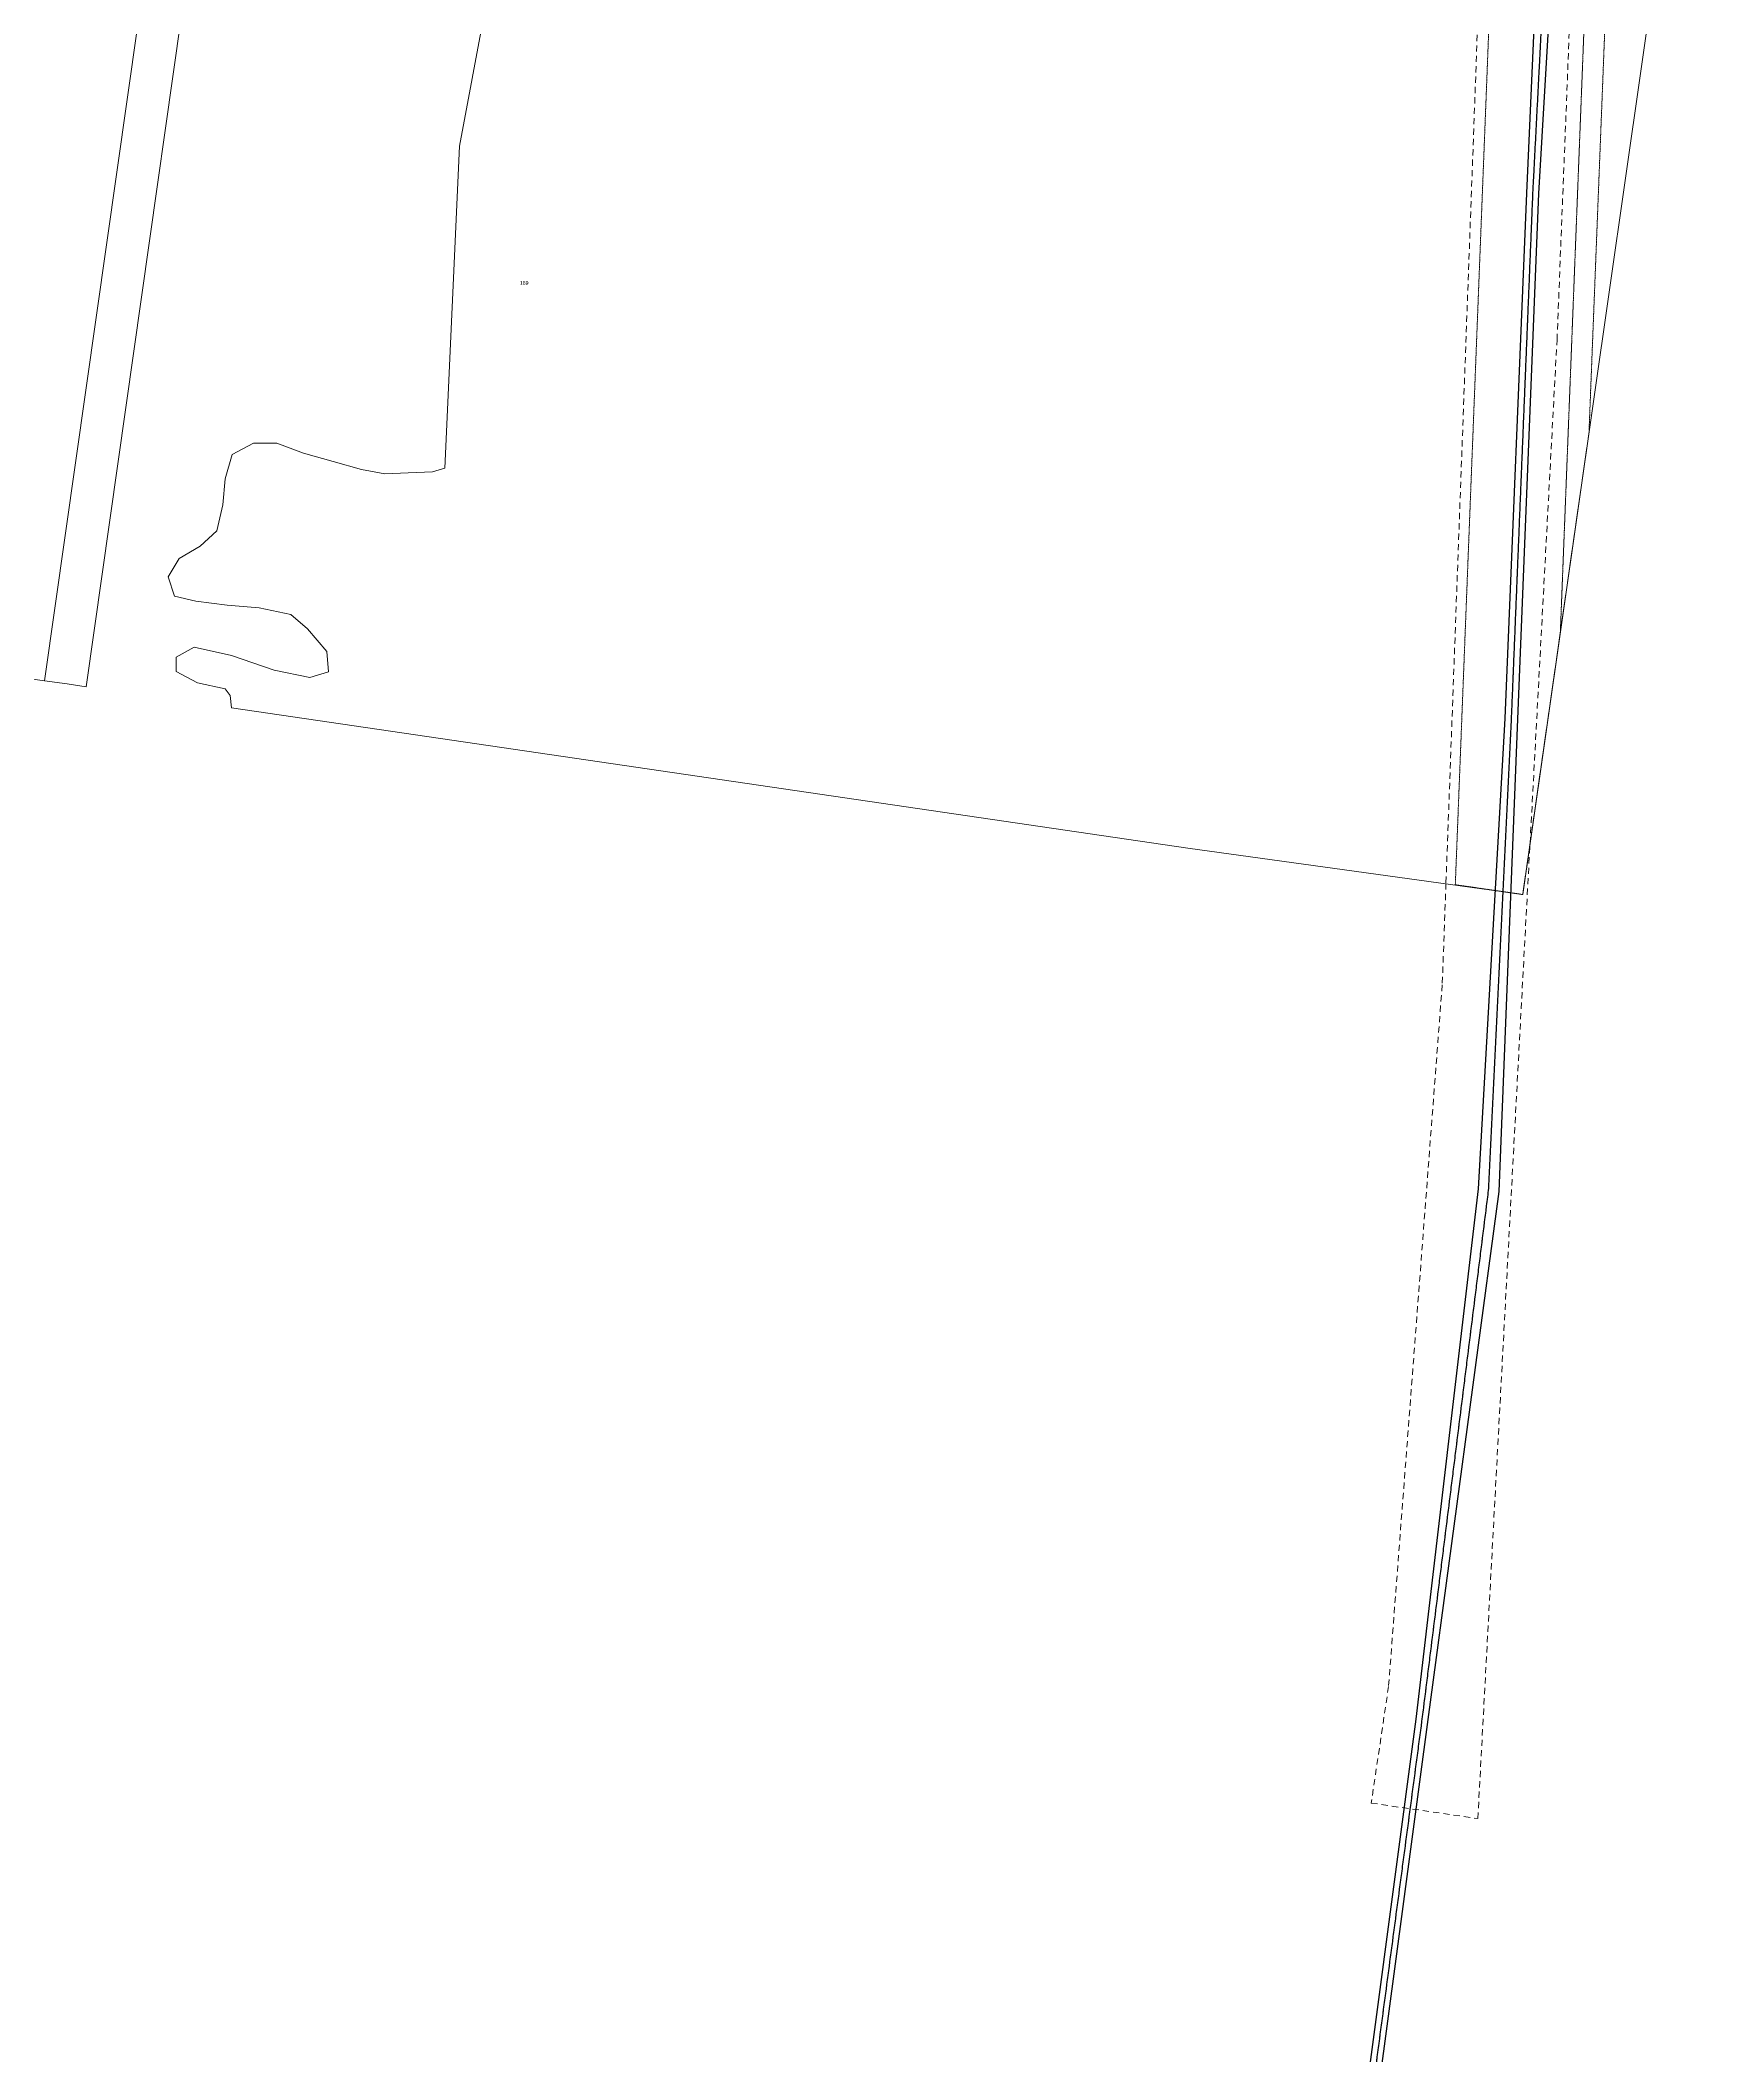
# Model space of a CAD drawing. Header units: metres. Extents: x 275221 to 280529, y 6121714 to 6133118.
# Drawn here: x 278804 to 279612, y 6126541 to 6127510 of the extents above; entities that cross this region are included whole.
import ezdxf

# ---------------------------------------------------------------- set-up
doc = ezdxf.new("R2010")
doc.units = ezdxf.units.M
for name, pattern in [('Cable Exist OH', [1, 1, 0]), ('Dash', [5, 3, -2]), ('HIDDEN', [0.375, 0.25, -0.125]), ('HIDDEN2', [0.1875, 0.125, -0.0625])]:
    doc.linetypes.add(name, pattern=pattern)
for name, color, linetype, lineweight in [('Cadastre Easements_SP_EXT', 9, 'Continuous', 5), ('Cadastre Land Parcels_SP_EXT', 9, 'Continuous', 5), ('Cadastre Other Property_SP_EXT', 9, 'HIDDEN', 5)]:
    doc.layers.add(name, color=color, linetype=linetype, lineweight=lineweight)
doc.layers.add('Mains_HV_EXT', color=7, linetype='Continuous')
doc.layers.add('Mains_TR_EXT', color=7, linetype='Continuous')
doc.styles.get("Standard").update_dxf_attribs({"font": 'arial.ttf'})
doc.linetypes.add('Cable E OH', pattern='A,9.4,["E",Standard,S=1.7,R=0,X=0,Y=-1],0', length=9.4)

msp = doc.modelspace()

# ---------------------------------------------------------------- linework, layer by layer
at = {"layer": 'Cadastre Easements_SP_EXT', "linetype": 'Dash'}
msp.add_lwpolyline([(279520.01, 6127124.04), (279532.99, 6127366.27), (279549.22, 6127775.45), (279568.05, 6128250.09), (279521.33, 6128238.57), (279504.55, 6127782.75), (279479.59, 6127104.86), (279477.79, 6127056.04), (279451.99, 6126718.63), (279443.65, 6126662.54), (279453.6, 6126661.09), (279494.89, 6126655.09), (279520.01, 6127124.04)], close=True, dxfattribs=at)
at = {"layer": 'Cadastre Land Parcels_SP_EXT', "linetype": 'Continuous'}
for points in [[(278898.1, 6127708.78), (278951.79, 6128086.5), (278943.64, 6128083.46), (278930.34, 6128078.51), (278805.81, 6127202.37), (278816.65, 6127200.8), (278825.71, 6127199.49), (278898.1, 6127708.78)], [(278805.81, 6127202.37), (278930.34, 6128078.51), (278732.12, 6128067.94), (278690.15, 6127774.83), (278340.19, 6127689.25), (278281.48, 6127278.26), (278543.65, 6127240.32), (278805.81, 6127202.37)]]:
    msp.add_lwpolyline(points, close=True, dxfattribs=at)
msp.add_lwpolyline([(279042.86, 6127660), (279005.22, 6127459.44), (278998.18, 6127304.6), (278992.31, 6127302.89), (278980.56, 6127302.28), (278969.43, 6127301.82), (278958.19, 6127303.87), (278944.6, 6127307.87), (278930.22, 6127311.86), (278917.43, 6127316.66), (278906.25, 6127316.66), (278896, 6127311.13), (278892.54, 6127299.43), (278891.48, 6127286.92), (278888.55, 6127274.42), (278880.67, 6127267.11), (278870.46, 6127261.12), (278865.14, 6127252.34), (278865.14, 6127252.34), (278868.33, 6127243.03), (278878.44, 6127240.63), (278893.61, 6127238.77), (278909.04, 6127237.44), (278924.2, 6127234.25), (278932.18, 6127227.33), (278941.5, 6127216.42), (278942.29, 6127206.58), (278933.25, 6127203.92), (278916.22, 6127207.38), (278895.74, 6127214.56), (278877.65, 6127218.55), (278869.13, 6127213.76), (278869.13, 6127206.84), (278879.24, 6127201.26), (278892.66, 6127198.39), (278895.06, 6127195.19), (278895.64, 6127189.37), (279355.4, 6127121.81), (279516.49, 6127099.52), (279520.01, 6127124.04), (279603.97, 6127709.31)], dxfattribs=at)
at = {"layer": 'Cadastre Other Property_SP_EXT', "linetype": 'HIDDEN2'}
for points in [[(279574.76, 6128251.75), (279528.52, 6128240.35), (279484.08, 6127104.22), (279516.49, 6127099.53), (279534.59, 6127225.71), (279574.76, 6128251.75)], [(279584.88, 6128254.25), (279574.76, 6128251.75), (279534.59, 6127225.71), (279548.36, 6127321.67), (279584.88, 6128254.25)]]:
    msp.add_lwpolyline(points, close=True, dxfattribs=at)
at = {"layer": 'Mains_HV_EXT', "linetype": 'Cable E OH'}
for points in [[(279434.27, 6126470.54), (279465.19, 6126702.85), (279495.16, 6126957.96), (279508.11, 6127184.16), (279518.4, 6127436.91), (279532.59, 6127754.37), (279543.26, 6128062.5), (279550.39, 6128242.95), (279566.01, 6128500.51), (279578.87, 6128717.12), (279606.08, 6129173.54), (279603.64, 6129665.26), (279602.08, 6129901.67), (279600.2, 6130280.14), (279599.28, 6130466.03), (279598.34, 6130630.43), (279596.14, 6130984.07)], [(279439.91, 6126470.07), (279471.06, 6126702.75), (279505.11, 6126956.66), (279514.16, 6127183.9), (279524.27, 6127436.73), (279542.81, 6127753.89), (279549.28, 6128062.56), (279556.34, 6128242.37), (279571.9, 6128500.87), (279584.76, 6128717.23), (279612.15, 6129173.43), (279609.5, 6129665.24), (279608.28, 6129902.23), (279606.27, 6130280.26), (279605.28, 6130466.23), (279604.4, 6130630.86), (279602.53, 6130984.51)]]:
    msp.add_lwpolyline(points, dxfattribs=at)
at = {"layer": 'Mains_TR_EXT', "linetype": 'Cable Exist OH'}
msp.add_lwpolyline([(279437.29, 6126470.75), (279468.21, 6126703.05), (279500.08, 6126957.24), (279511.13, 6127184.36), (279521.42, 6127437.11), (279537.77, 6127753.95), (279546.28, 6128062.7), (279553.41, 6128243.15), (279569.03, 6128500.72), (279581.89, 6128717.32), (279609.11, 6129173.74), (279606.66, 6129665.46), (279605.1, 6129901.87), (279603.22, 6130280.34), (279596.61, 6130465.88), (279594.61, 6130632.46), (279595.63, 6130988.53)], dxfattribs=at)

# ---------------------------------------------------------------- texts
at = {"layer": 'Cadastre Land Parcels_SP_EXT'}
msp.add_text('189', height=1.8, dxfattribs=at).set_placement((279034.28, 6127392.77))

doc.saveas('drawing.dxf')
